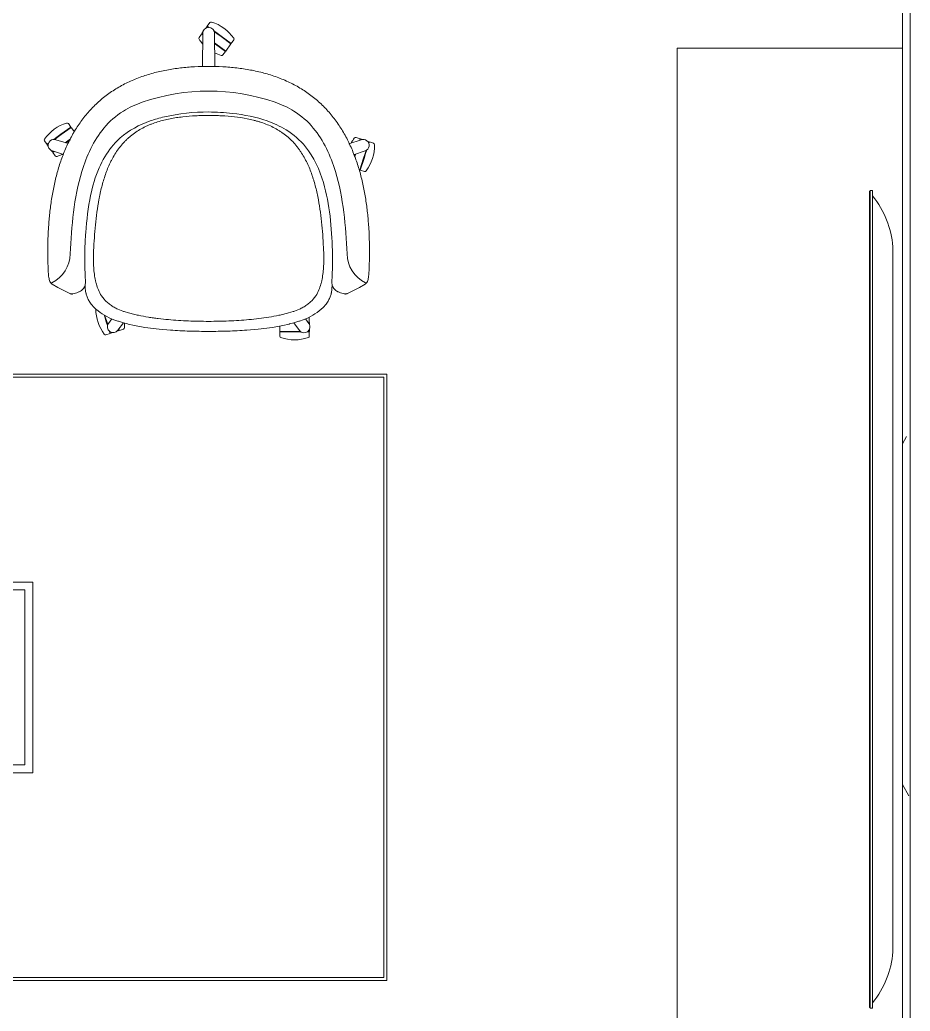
# Model space of a CAD drawing. Header units: inches. Extents: x 46946 to 48441, y 40324 to 42003.
# Drawn here: x 47754.3 to 47825.4, y 40388.6 to 40467.9 of the extents above; entities that cross this region are included whole.
import ezdxf

# ---------------------------------------------------------------- set-up
doc = ezdxf.new("R2010")
doc.units = ezdxf.units.IN
doc.header["$MEASUREMENT"] = 0
for name, color, linetype, lineweight in [('A-DETL-GENF', 92, 'Continuous', 9), ('A-WALL', 113, 'Continuous', 9), ('A-WALL-PATT', 111, 'Continuous', 13), ('I-FURN', 30, 'Continuous', 9), ('I-WALL', 2, 'Continuous', 9), ('Q-CASE', 31, 'Continuous', 9), ('Q-SPCQ', 91, 'Continuous', 9)]:
    doc.layers.add(name, color=color, linetype=linetype, lineweight=lineweight)

# ---------------------------------------------------------------- blocks, each defined once
blk = doc.blocks.new('A-Flat_Screen_TV - 75_ Screen-1145028-Level 06 - Furniture')
at = {"layer": 'Q-SPCQ'}
for p, q in [((-28.199, 1.813), (28.199, 1.813)), ((-32.699, 0.188), (32.699, 0.188)), ((-32.699, 0.188), (-32.699, 0)), ((32.699, 0), (-32.699, 0)), ((-32.637, 0), (-32.637, -0.062)), ((32.637, -0.062), (32.637, 0)), ((32.699, 0), (32.699, 0.188)), ((32.637, -0.062), (-32.637, -0.062))]:
    blk.add_line(p, q, dxfattribs=at)
for centre, start, end in [((-27.6, -5.576), 94.6372, 128.96562), ((27.6, -5.576), 51.03438, 85.3628)]:
    blk.add_arc(centre, 7.413, start, end, dxfattribs=at)
blk = doc.blocks.new('Knoll_Datesweiser_Tables_Conference_Highline_Rectangular - Knoll_Datesweiser_Tables_Conference_Highline_Rectangular-1196913-Level 06 - Furniture')
at = {"layer": 'I-FURN'}
for p, q in [((48.25, 24.25), (-48.25, 24.25)), ((-48, 24), (48, 24)), ((48, 24), (48, -24)), ((48.25, -24.25), (48.25, 24.25)), ((19.937, 7.625), (14.063, 7.625)), ((19.937, 7.625), (14.063, 7.625)), ((19.937, -7.625), (19.937, 7.625)), ((19.937, -7.625), (19.937, 7.625)), ((14.688, 7), (19.312, 7)), ((19.312, 7), (14.688, 7)), ((19.312, 7), (19.312, -7)), ((19.312, -7), (19.312, 7)), ((19.312, -7), (14.688, -7)), ((14.688, -7), (19.312, -7)), ((14.063, -7.625), (19.937, -7.625)), ((14.063, -7.625), (19.937, -7.625)), ((-48.25, -24.25), (48.25, -24.25)), ((48, -24), (-48, -24))]:
    blk.add_line(p, q, dxfattribs=at)
blk = doc.blocks.new('C-Countertop - Default 2-V141-Level 06 - Furniture')
at = {"layer": 'Q-CASE'}
for p, q in [((38.388, 0), (-47.262, 0)), ((-47.262, 0), (-47.262, -18)), ((38.388, -18), (38.388, 0))]:
    blk.add_line(p, q, dxfattribs=at)
blk = doc.blocks.new('Zones Club Chair- 5 Star Base_ZNSF-R2013 - Five Star Base-V134-Level 06 - Furniture')
at = {"layer": 'A-DETL-GENF'}
for p, q in [((-9.21, -6.33), (-9.196, -5.676)), ((-9.21, -6.33), (-9.21, -6.296)), ((9.21, -6.33), (9.21, -6.296)), ((-9.847, -8.157), (-9.875, -7.645)), ((-9.092, -7.835), (-9.096, -7.809)), ((9.092, -7.835), (9.096, -7.809)), ((9.875, -7.645), (9.847, -8.157)), ((-12.072, -8.582), (-12.518, -8.331)), ((-11.318, -8.979), (-12.072, -8.582)), ((-9.879, -8.408), (-9.847, -8.157)), ((-9.862, -8.685), (-9.878, -8.405)), ((-9.848, -8.823), (-9.862, -8.685)), ((9.847, -8.157), (9.881, -8.422)), ((9.862, -8.685), (9.848, -8.823)), ((9.878, -8.405), (9.862, -8.685)), ((12.072, -8.582), (11.318, -8.979)), ((12.518, -8.331), (12.072, -8.582)), ((-11.107, -9.075), (-11.318, -8.979)), ((-9.836, -8.903), (-9.848, -8.823)), ((-9.815, -9.011), (-9.836, -8.903)), ((-9.806, -9.051), (-9.815, -9.011)), ((-8.36, -9.536), (-8.57, -9.254)), ((8.57, -9.254), (8.36, -9.536)), ((9.815, -9.011), (9.806, -9.051)), ((9.836, -8.903), (9.815, -9.011)), ((9.848, -8.823), (9.836, -8.903)), ((11.318, -8.979), (11.107, -9.075)), ((-9.55, -9.692), (-9.589, -9.623)), ((-9.386, -9.938), (-9.547, -9.697)), ((-9.161, -10.195), (-9.386, -9.938)), ((-9.009, -10.34), (-9.161, -10.195)), ((9.161, -10.195), (9.009, -10.34)), ((9.386, -9.938), (9.161, -10.195)), ((9.547, -9.697), (9.386, -9.938)), ((9.589, -9.623), (9.55, -9.692)), ((-6.857, -10.485), (-7.255, -10.326)), ((-6.8, -10.505), (-6.857, -10.485)), ((-6.8, -10.505), (-6.76, -10.518)), ((-6.395, -10.629), (-6.76, -10.518)), ((6.76, -10.518), (6.395, -10.629)), ((6.76, -10.518), (6.8, -10.505)), ((6.8, -10.505), (6.857, -10.485)), ((7.255, -10.326), (6.857, -10.485)), ((-7.259, -11.283), (-7.571, -11.169)), ((-7.217, -11.297), (-7.259, -11.283)), ((-6.814, -11.421), (-7.217, -11.297)), ((-6.475, -11.511), (-6.814, -11.421)), ((-6.442, -11.52), (-6.475, -11.511)), ((-6.302, -11.555), (-6.442, -11.52)), ((-6.074, -11.609), (-6.302, -11.555)), ((-5.109, -11.786), (-6.074, -11.609)), ((-3.948, -11.928), (-5.109, -11.786)), ((5.109, -11.786), (3.948, -11.928)), ((6.074, -11.609), (5.109, -11.786)), ((6.302, -11.555), (6.074, -11.609)), ((6.442, -11.52), (6.302, -11.555)), ((6.475, -11.511), (6.442, -11.52)), ((6.814, -11.421), (6.475, -11.511)), ((7.217, -11.297), (6.814, -11.421)), ((7.259, -11.283), (7.217, -11.297)), ((7.571, -11.169), (7.259, -11.283)), ((-3.054, -12.003), (-3.948, -11.928)), ((3.948, -11.928), (3.054, -12.003))]:
    blk.add_line(p, q, dxfattribs=at)
for centre, radius, start, end in [((0, -9.185), 16.297, 70.99575, 109.00425), ((-13.669, -5.866), 2.603, 295.78754, 359.20399), ((13.669, -5.866), 2.603, 180.79601, 244.21246), ((-12.582, -8.116), 0.105, 224.21246, 295.78754), ((12.582, -8.116), 0.105, 244.21246, 315.78754)]:
    blk.add_arc(centre, radius, start, end, dxfattribs=at)
for points, knots in [([(-12.852, -4.997), (-12.846, -4.623), (-12.817, -3.879), (-12.74, -2.958), (-12.656, -2.226), (-12.583, -1.679), (-12.496, -1.136), (-12.393, -0.599), (-12.275, -0.066), (-12.144, 0.463), (-11.997, 0.985), (-11.83, 1.497), (-11.645, 2.002), (-11.444, 2.5), (-11.223, 2.987), (-10.982, 3.459), (-10.719, 3.919), (-10.436, 4.367), (-10.133, 4.801), (-9.808, 5.214), (-9.462, 5.609), (-9.093, 5.988), (-8.705, 6.347), (-8.299, 6.683), (-7.872, 6.997), (-7.424, 7.289), (-6.959, 7.559), (-6.483, 7.806), (-5.991, 8.028), (-5.482, 8.226), (-4.961, 8.402), (-4.434, 8.558), (-3.9, 8.691), (-3.354, 8.802), (-2.802, 8.892), (-2.248, 8.966), (-1.693, 9.024), (-0.946, 9.076), (-0.38, 9.089), (0, 9.085)], [0, 0, 0, 0, 0.05, 0.1, 0.125, 0.15, 0.175, 0.2, 0.225, 0.25, 0.275, 0.3, 0.325, 0.35, 0.375, 0.4, 0.425, 0.45, 0.475, 0.5, 0.525, 0.55, 0.575, 0.6, 0.625, 0.65, 0.675, 0.7, 0.725, 0.75, 0.775, 0.8, 0.825, 0.85, 0.875, 0.9, 0.925, 0.95, 1, 1, 1, 1]), ([(0, 9.085), (0.378, 9.089), (0.943, 9.077), (1.688, 9.025), (2.242, 8.967), (2.796, 8.893), (3.348, 8.803), (3.894, 8.693), (4.428, 8.56), (4.954, 8.405), (5.475, 8.229), (5.984, 8.031), (6.475, 7.809), (6.952, 7.563), (7.416, 7.294), (7.864, 7.002), (8.291, 6.689), (8.697, 6.353), (9.086, 5.995), (9.455, 5.616), (9.802, 5.221), (10.127, 4.808), (10.432, 4.373), (10.716, 3.924), (10.979, 3.464), (11.221, 2.992), (11.442, 2.505), (11.643, 2.007), (11.828, 1.503), (11.995, 0.99), (12.143, 0.467), (12.274, -0.063), (12.392, -0.596), (12.496, -1.134), (12.611, -1.858), (12.724, -2.773), (12.817, -3.878), (12.846, -4.622), (12.852, -4.997)], [0, 0, 0, 0, 0.05, 0.075, 0.1, 0.125, 0.15, 0.175, 0.2, 0.225, 0.25, 0.275, 0.3, 0.325, 0.35, 0.375, 0.4, 0.425, 0.45, 0.475, 0.5, 0.525, 0.55, 0.575, 0.6, 0.625, 0.65, 0.675, 0.7, 0.725, 0.75, 0.775, 0.8, 0.825, 0.85, 0.9, 0.95, 1, 1, 1, 1]), ([(-8.37, 4.16), (-7.937, 4.691), (-7.405, 5.153), (-6.347, 5.806), (-5.833, 6.04), (-5.307, 6.224)], [0, 0, 0, 0, 2.060865, 2.060865, 3.734342, 3.734342, 3.734342, 3.734342]), ([(8.37, 4.16), (7.937, 4.691), (7.405, 5.153), (6.347, 5.806), (5.833, 6.04), (5.307, 6.224)], [0, 0, 0, 0, 2.060865, 2.060865, 3.734342, 3.734342, 3.734342, 3.734342]), ([(-9.196, -5.643), (-9.181, -5.3), (-9.162, -4.958), (-9.116, -4.274), (-9.089, -3.932), (-9.022, -3.251), (-8.982, -2.91), (-8.889, -2.232), (-8.835, -1.893), (-8.755, -1.471), (-8.739, -1.387), (-8.705, -1.218), (-8.652, -0.966), (-8.592, -0.716), (-8.465, -0.219), (-8.369, 0.108), (-8.144, 0.753), (-8.016, 1.07), (-7.83, 1.458), (-7.791, 1.536), (-7.711, 1.689), (-7.67, 1.765), (-7.543, 1.99), (-7.453, 2.136), (-7.262, 2.42), (-7.161, 2.558), (-6.946, 2.825), (-6.833, 2.954), (-6.683, 3.11), (-6.653, 3.141), (-6.592, 3.202), (-6.56, 3.232), (-6.466, 3.321), (-6.402, 3.379), (-6.206, 3.548), (-6.071, 3.653), (-5.652, 3.951), (-5.356, 4.123), (-5.005, 4.291), (-4.966, 4.31), (-4.887, 4.346), (-4.847, 4.363), (-4.728, 4.415), (-4.648, 4.447), (-4.407, 4.541), (-4.245, 4.598), (-3.755, 4.752), (-3.422, 4.834), (-2.918, 4.933), (-2.749, 4.963), (-2.493, 5.001), (-2.408, 5.013), (-2.237, 5.036), (-2.151, 5.046), (-1.722, 5.095), (-1.379, 5.121), (-0.862, 5.146), (-0.69, 5.152), (-0.431, 5.158), (-0.345, 5.159), (-0.216, 5.16), (-0.173, 5.161), (-0.086, 5.161), (-0.043, 5.162), (0, 5.162)], [0, 0, 0, 0, 0.0261989, 0.0261989, 0.0523978, 0.0523978, 0.0785967, 0.0785967, 0.1047956, 0.1047956, 0.1113453, 0.1113453, 0.117895, 0.1309944, 0.1309944, 0.1571933, 0.1571933, 0.1833922, 0.1833922, 0.1899419, 0.1899419, 0.1964917, 0.1964917, 0.2095911, 0.2095911, 0.2226906, 0.2226906, 0.23579, 0.23579, 0.2390649, 0.2390649, 0.2423397, 0.2423397, 0.2488894, 0.2488894, 0.2619889, 0.2619889, 0.2881878, 0.2881878, 0.2914626, 0.2914626, 0.2947375, 0.2947375, 0.3012872, 0.3012872, 0.3143867, 0.3143867, 0.3405856, 0.3405856, 0.353685, 0.353685, 0.3602347, 0.3602347, 0.3667844, 0.3667844, 0.3929833, 0.3929833, 0.4060828, 0.4060828, 0.4126325, 0.4126325, 0.4159074, 0.4159074, 0.4191822, 0.4191822, 0.4191822, 0.4191822]), ([(0, 5.441), (-1.188, 5.44), (-2.385, 5.323), (-3.926, 4.963), (-4.308, 4.854), (-4.682, 4.724)], [0, 0, 0, 0, 3.563, 3.563, 4.752491, 4.752491, 4.752491, 4.752491]), ([(4.682, 4.724), (3.789, 5.036), (2.849, 5.223), (1.276, 5.404), (0.637, 5.441), (0, 5.441)], [0, 0, 0, 0, 2.842104, 2.842104, 4.753891, 4.753891, 4.753891, 4.753891]), ([(0, 5.162), (0.043, 5.162), (0.086, 5.161), (0.173, 5.161), (0.216, 5.16), (0.345, 5.159), (0.432, 5.158), (0.69, 5.152), (0.863, 5.146), (1.378, 5.121), (1.721, 5.095), (2.404, 5.018), (2.744, 4.968), (3.252, 4.867), (3.421, 4.83), (3.673, 4.767), (3.757, 4.744), (3.924, 4.697), (4.007, 4.672), (4.419, 4.543), (4.74, 4.419), (5.206, 4.195), (5.358, 4.114), (5.545, 4.004), (5.583, 3.982), (5.657, 3.936), (5.693, 3.913), (5.803, 3.842), (5.874, 3.793), (6.225, 3.542), (6.484, 3.318), (6.839, 2.948), (6.952, 2.818), (7.113, 2.616), (7.166, 2.548), (7.269, 2.407), (7.318, 2.336), (7.462, 2.121), (7.552, 1.974), (7.72, 1.676), (7.799, 1.523), (8.02, 1.06), (8.148, 0.742), (8.289, 0.335), (8.317, 0.253), (8.369, 0.088), (8.395, 0.006), (8.468, -0.241), (8.513, -0.407), (8.64, -0.905), (8.712, -1.238), (8.837, -1.908), (8.891, -2.245), (8.983, -2.92), (9.022, -3.258), (9.089, -3.937), (9.117, -4.277), (9.163, -4.959), (9.181, -5.301), (9.196, -5.643)], [0, 0, 0, 0, 0.0032734, 0.0032734, 0.0065467, 0.0065467, 0.0130935, 0.0130935, 0.0261869, 0.0261869, 0.0523739, 0.0523739, 0.0785608, 0.0785608, 0.0916543, 0.0916543, 0.098201, 0.098201, 0.1047477, 0.1047477, 0.1309347, 0.1309347, 0.1440282, 0.1440282, 0.1473015, 0.1473015, 0.1505749, 0.1505749, 0.1571216, 0.1571216, 0.1833086, 0.1833086, 0.196402, 0.196402, 0.2029488, 0.2029488, 0.2094955, 0.2094955, 0.222589, 0.222589, 0.2356824, 0.2356824, 0.2618694, 0.2618694, 0.2684161, 0.2684161, 0.2749628, 0.2749628, 0.2880563, 0.2880563, 0.3142432, 0.3142432, 0.3404302, 0.3404302, 0.3666171, 0.3666171, 0.3928041, 0.3928041, 0.418991, 0.418991, 0.418991, 0.418991]), ([(-11.066, -5.902), (-10.967, -3.685), (-10.78, -1.436), (-9.764, 1.93), (-9.198, 3.158), (-8.37, 4.16)], [0, 0, 0, 0, 5.483686, 5.483686, 8.701218, 8.701218, 8.701218, 8.701218]), ([(-4.682, 4.724), (-5.544, 4.422), (-6.382, 3.975), (-7.309, 3.153), (-7.537, 2.914), (-7.745, 2.66)], [0, 0, 0, 0, 2.741948, 2.741948, 3.728457, 3.728457, 3.728457, 3.728457]), ([(7.745, 2.66), (7.312, 3.191), (6.78, 3.653), (5.722, 4.306), (5.208, 4.54), (4.682, 4.724)], [0, 0, 0, 0, 2.060865, 2.060865, 3.734342, 3.734342, 3.734342, 3.734342]), ([(11.066, -5.902), (10.967, -3.685), (10.78, -1.436), (9.764, 1.93), (9.198, 3.158), (8.37, 4.16)], [0, 0, 0, 0, 5.483686, 5.483686, 8.701218, 8.701218, 8.701218, 8.701218]), ([(-7.745, 2.66), (-8.159, 2.151), (-8.493, 1.573), (-9.061, 0.268), (-9.277, -0.477), (-9.64, -2.207), (-9.753, -3.206), (-9.86, -4.683), (-9.885, -5.161), (-9.903, -5.64)], [0, 0, 0, 0, 1.972355, 1.972355, 4.279747, 4.279747, 7.286269, 7.286269, 8.723965, 8.723965, 8.723965, 8.723965]), ([(9.903, -5.64), (9.835, -3.814), (9.695, -1.961), (8.879, 0.816), (8.42, 1.83), (7.745, 2.66)], [0, 0, 0, 0, 5.483686, 5.483686, 8.701218, 8.701218, 8.701218, 8.701218]), ([(-12.518, -8.331), (-12.529, -8.325), (-12.545, -8.315), (-12.566, -8.298), (-12.582, -8.283), (-12.597, -8.268), (-12.613, -8.251), (-12.626, -8.236), (-12.636, -8.222), (-12.645, -8.208), (-12.657, -8.189), (-12.672, -8.164), (-12.685, -8.137), (-12.711, -8.078), (-12.747, -7.97), (-12.782, -7.786), (-12.806, -7.58), (-12.822, -7.369), (-12.833, -7.154), (-12.84, -6.937), (-12.846, -6.72), (-12.852, -6.505), (-12.858, -6.217), (-12.863, -5.714), (-12.859, -5.283), (-12.852, -4.997)], [0, 0, 0, 0, 0.027778, 0.041667, 0.055556, 0.069444, 0.083333, 0.097222, 0.104167, 0.111111, 0.125, 0.138889, 0.152778, 0.166667, 0.222222, 0.277778, 0.333333, 0.388889, 0.444444, 0.5, 0.555556, 0.611111, 0.666667, 0.777778, 1, 1, 1, 1]), ([(12.852, -4.997), (12.859, -5.283), (12.863, -5.714), (12.857, -6.289), (12.847, -6.719), (12.837, -7.082), (12.822, -7.369), (12.806, -7.58), (12.782, -7.786), (12.747, -7.97), (12.711, -8.078), (12.685, -8.137), (12.672, -8.164), (12.657, -8.189), (12.643, -8.212), (12.628, -8.232), (12.613, -8.251), (12.597, -8.268), (12.582, -8.283), (12.566, -8.298), (12.545, -8.315), (12.529, -8.325), (12.518, -8.331)], [0, 0, 0, 0, 0.222222, 0.333333, 0.444444, 0.555556, 0.611111, 0.666667, 0.722222, 0.777778, 0.833333, 0.847222, 0.861111, 0.875, 0.888889, 0.902778, 0.916667, 0.930556, 0.944444, 0.958333, 0.972222, 1, 1, 1, 1]), ([(-9.096, -7.809), (-9.127, -7.63), (-9.151, -7.451), (-9.185, -7.091), (-9.196, -6.91), (-9.209, -6.548), (-9.211, -6.367), (-9.208, -6.005), (-9.203, -5.824), (-9.196, -5.643)], [0, 0, 0, 0, 0.01383696, 0.01383696, 0.02767392, 0.02767392, 0.04151087, 0.04151087, 0.05534783, 0.05534783, 0.05534783, 0.05534783]), ([(9.196, -5.643), (9.203, -5.824), (9.208, -6.005), (9.211, -6.367), (9.209, -6.548), (9.196, -6.91), (9.185, -7.09), (9.151, -7.451), (9.127, -7.63), (9.096, -7.809)], [0, 0, 0, 0, 0.01384697, 0.01384697, 0.02769395, 0.02769395, 0.04154092, 0.04154092, 0.05538789, 0.05538789, 0.05538789, 0.05538789]), ([(-8.814, -8.793), (-8.88, -8.64), (-8.935, -8.483), (-9.003, -8.242), (-9.023, -8.161), (-9.051, -8.039), (-9.06, -7.998), (-9.076, -7.917), (-9.084, -7.876), (-9.092, -7.835)], [0, 0, 0, 0, 0.01274061, 0.01274061, 0.01911091, 0.01911091, 0.02229606, 0.02229606, 0.02548121, 0.02548121, 0.02548121, 0.02548121]), ([(9.092, -7.835), (9.084, -7.876), (9.076, -7.917), (9.06, -7.998), (9.051, -8.039), (9.023, -8.161), (9.003, -8.242), (8.935, -8.483), (8.88, -8.64), (8.814, -8.793)], [0, 0, 0, 0, 0.00318701, 0.00318701, 0.00637402, 0.00637402, 0.01274804, 0.01274804, 0.02549609, 0.02549609, 0.02549609, 0.02549609]), ([(-9.878, -8.405), (-9.889, -8.446), (-9.909, -8.504), (-9.94, -8.564), (-9.959, -8.597), (-9.979, -8.628), (-10.005, -8.664), (-10.048, -8.717), (-10.083, -8.752), (-10.106, -8.773)], [0, 0, 0, 0, 0.25, 0.375, 0.4375, 0.5, 0.625, 0.75, 1, 1, 1, 1]), ([(10.106, -8.773), (10.083, -8.752), (10.048, -8.717), (10.01, -8.67), (9.989, -8.642), (9.974, -8.62), (9.959, -8.597), (9.94, -8.564), (9.909, -8.504), (9.889, -8.446), (9.878, -8.405)], [0, 0, 0, 0, 0.25, 0.375, 0.4375, 0.5, 0.5625, 0.625, 0.75, 1, 1, 1, 1]), ([(-10.865, -9.108), (-10.883, -9.112), (-10.909, -9.116), (-10.939, -9.116), (-10.955, -9.115), (-10.97, -9.114), (-10.986, -9.112), (-11.001, -9.109), (-11.013, -9.106), (-11.024, -9.103), (-11.039, -9.099), (-11.056, -9.094), (-11.079, -9.086), (-11.096, -9.08), (-11.107, -9.075)], [0, 0, 0, 0, 0.2, 0.3, 0.35, 0.4, 0.475, 0.55, 0.5875, 0.625, 0.7, 0.775, 0.85, 1, 1, 1, 1]), ([(-10.106, -8.773), (-10.151, -8.813), (-10.226, -8.868), (-10.342, -8.931), (-10.468, -8.988), (-10.64, -9.051), (-10.788, -9.091), (-10.865, -9.108)], [0, 0, 0, 0, 0.25, 0.375, 0.5, 0.75, 1, 1, 1, 1]), ([(10.865, -9.108), (10.788, -9.091), (10.64, -9.051), (10.468, -8.988), (10.342, -8.931), (10.226, -8.868), (10.151, -8.813), (10.106, -8.773)], [0, 0, 0, 0, 0.25, 0.5, 0.625, 0.75, 1, 1, 1, 1]), ([(11.107, -9.075), (11.092, -9.081), (11.07, -9.09), (11.043, -9.098), (11.027, -9.103), (11.016, -9.106), (11.004, -9.108), (10.992, -9.111), (10.98, -9.113), (10.968, -9.114), (10.955, -9.115), (10.939, -9.116), (10.909, -9.116), (10.883, -9.112), (10.865, -9.108)], [0, 0, 0, 0, 0.2, 0.3, 0.35, 0.4, 0.45, 0.5, 0.55, 0.6, 0.65, 0.7, 0.8, 1, 1, 1, 1]), ([(-7.255, -10.326), (-7.359, -10.278), (-7.461, -10.227), (-7.66, -10.115), (-7.757, -10.055), (-7.897, -9.957), (-7.943, -9.923), (-8.033, -9.853), (-8.077, -9.817), (-8.163, -9.741), (-8.204, -9.702), (-8.264, -9.641), (-8.284, -9.621), (-8.322, -9.579), (-8.341, -9.557), (-8.36, -9.536)], [0, 0, 0, 0, 0.00870345, 0.00870345, 0.0174069, 0.0174069, 0.02175863, 0.02175863, 0.02611035, 0.02611035, 0.03046208, 0.03046208, 0.03263794, 0.03263794, 0.0348138, 0.0348138, 0.0348138, 0.0348138]), ([(8.36, -9.536), (8.341, -9.557), (8.322, -9.579), (8.284, -9.621), (8.264, -9.641), (8.204, -9.702), (8.163, -9.741), (8.077, -9.816), (8.033, -9.853), (7.943, -9.923), (7.897, -9.957), (7.804, -10.022), (7.756, -10.053), (7.659, -10.114), (7.61, -10.143), (7.461, -10.227), (7.359, -10.278), (7.255, -10.326)], [0, 0, 0, 0, 0.00217159, 0.00217159, 0.00434318, 0.00434318, 0.00868636, 0.00868636, 0.01302953, 0.01302953, 0.01737271, 0.01737271, 0.02171589, 0.02171589, 0.02605907, 0.02605907, 0.03474542, 0.03474542, 0.03474542, 0.03474542]), ([(0, -11.302), (-0.538, -11.302), (-1.075, -11.292), (-1.881, -11.259), (-2.149, -11.245), (-2.685, -11.211), (-2.953, -11.19), (-3.488, -11.141), (-3.756, -11.113), (-4.156, -11.064), (-4.289, -11.046), (-4.555, -11.009), (-4.688, -10.988), (-5.085, -10.924), (-5.349, -10.875), (-5.743, -10.792), (-5.874, -10.762), (-6.07, -10.715), (-6.135, -10.698), (-6.265, -10.664), (-6.33, -10.647), (-6.395, -10.629)], [0, 0, 0, 0, 0.0409523, 0.0409523, 0.0614285, 0.0614285, 0.0819046, 0.0819046, 0.1023808, 0.1023808, 0.1126189, 0.1126189, 0.122857, 0.122857, 0.1433331, 0.1433331, 0.1535712, 0.1535712, 0.1586903, 0.1586903, 0.1638093, 0.1638093, 0.1638093, 0.1638093]), ([(6.395, -10.629), (6.33, -10.647), (6.265, -10.664), (6.135, -10.698), (6.07, -10.715), (5.874, -10.762), (5.743, -10.792), (5.349, -10.875), (5.085, -10.924), (4.555, -11.01), (4.289, -11.048), (3.755, -11.113), (3.488, -11.141), (2.953, -11.19), (2.685, -11.211), (2.149, -11.245), (1.88, -11.259), (1.075, -11.292), (0.538, -11.302), (0, -11.302)], [0, 0, 0, 0, 0.0051131, 0.0051131, 0.0102262, 0.0102262, 0.0204523, 0.0204523, 0.0409046, 0.0409046, 0.0613569, 0.0613569, 0.0818092, 0.0818092, 0.1022615, 0.1022615, 0.1227138, 0.1227138, 0.1636184, 0.1636184, 0.1636184, 0.1636184])]:
    blk.add_open_spline(points, degree=3, knots=knots, dxfattribs=at)
for points in [[(-9.903, -5.64), (-9.915, -6.308), (-9.906, -6.977), (-9.875, -7.645)], [(9.875, -7.645), (9.906, -6.977), (9.915, -6.308), (9.903, -5.64)], [(-9.589, -9.623), (-9.638, -9.533), (-9.723, -9.347), (-9.782, -9.151), (-9.806, -9.051)], [(-8.57, -9.254), (-8.665, -9.108), (-8.746, -8.954), (-8.814, -8.793)], [(8.814, -8.793), (8.746, -8.954), (8.665, -9.108), (8.57, -9.254)], [(9.806, -9.051), (9.782, -9.151), (9.723, -9.347), (9.638, -9.533), (9.589, -9.623)], [(-7.571, -11.169), (-7.834, -11.073), (-8.338, -10.839), (-8.793, -10.52), (-9.009, -10.34)], [(9.009, -10.34), (8.793, -10.52), (8.338, -10.839), (7.834, -11.073), (7.571, -11.169)], [(0, -12.106), (-0.51, -12.107), (-1.528, -12.091), (-2.546, -12.038), (-3.054, -12.003)], [(3.054, -12.003), (2.546, -12.038), (1.528, -12.091), (0.51, -12.107), (0, -12.106)]]:
    blk.add_open_spline(points, degree=3, dxfattribs=at)
at = {"layer": 'I-FURN'}
for p, q in [((-0.13, 12.285), (-0.228, 12.15)), ((-0.013, 12.2), (-0.13, 12.285)), ((0.096, 12.591), (-0.105, 12.315)), ((-0.105, 12.315), (0.054, 12.199)), ((0.421, 11.933), (0.688, 11.739)), ((-0.568, 11.678), (-0.769, 11.401)), ((-0.465, 11.603), (-0.568, 11.678)), ((-0.451, 11.843), (-0.547, 11.712)), ((-0.547, 11.712), (-0.465, 11.652)), ((-0.464, 11.745), (-0.485, 9.059)), ((0.665, 11.707), (0.437, 11.872)), ((0.491, 9.059), (0.471, 11.745)), ((0.688, 11.739), (0.665, 11.707)), ((0.99, 11.471), (0.666, 11.707)), ((0.688, 11.739), (1.013, 11.503)), ((0.99, 11.47), (1.014, 11.502)), ((1.786, 10.892), (0.99, 11.47)), ((1.014, 11.502), (1.807, 10.926)), ((1.807, 10.926), (2.008, 11.203)), ((0.574, 10.897), (0.477, 10.968)), ((0.551, 10.865), (0.477, 10.919)), ((0.551, 10.865), (0.574, 10.897)), ((1.344, 10.289), (0.551, 10.865)), ((0.574, 10.897), (1.37, 10.319)), ((1.37, 10.319), (1.786, 10.892)), ((1.143, 10.012), (1.344, 10.289)), ((-11.806, 3.661), (-11.013, 4.238)), ((-10.987, 4.208), (-11.783, 3.63)), ((-11.013, 4.238), (-11.214, 4.514)), ((-10.721, 3.842), (-10.987, 4.208)), ((-12.371, 3.251), (-12.131, 3.425)), ((-12.108, 3.393), (-12.307, 3.248)), ((-11.215, 2.911), (-12.208, 3.225)), ((-12.131, 3.425), (-11.806, 3.661)), ((-12.131, 3.425), (-12.108, 3.393)), ((-11.783, 3.629), (-12.107, 3.394)), ((-11.783, 3.63), (-11.806, 3.661)), ((-11.366, 3.056), (-11.053, 3.283)), ((-11.084, 3.212), (-11.343, 3.024)), ((12.186, 3.211), (11.217, 2.904)), ((12.11, 3.291), (11.785, 3.397)), ((12.072, 3.175), (12.11, 3.291)), ((12.149, 3.282), (12.119, 3.189)), ((12.31, 3.23), (12.149, 3.282)), ((-13.125, 3.126), (-12.924, 2.849)), ((-12.924, 2.849), (-12.804, 2.936)), ((-12.815, 2.88), (-12.903, 2.815)), ((-12.903, 2.815), (-12.82, 2.7)), ((-11.366, 3.056), (-11.46, 2.988)), ((-11.343, 3.024), (-11.413, 2.973)), ((-11.343, 3.024), (-11.366, 3.056)), ((12.656, 2.422), (12.556, 2.116)), ((12.823, 3.063), (12.706, 3.101)), ((12.793, 2.97), (12.823, 3.063)), ((12.859, 3.048), (12.815, 2.911)), ((13.184, 2.942), (12.859, 3.048)), ((-12.579, 2.369), (-12.487, 2.242)), ((-12.49, 2.333), (-11.594, 2.034)), ((-12.487, 2.242), (-12.402, 2.304)), ((-12.356, 2.289), (-12.461, 2.212)), ((-12.461, 2.212), (-12.26, 1.935)), ((11.597, 2.028), (12.516, 2.334)), ((11.656, 1.892), (11.683, 1.977)), ((11.721, 1.964), (11.679, 1.837)), ((11.683, 1.977), (11.712, 2.067)), ((11.683, 1.977), (11.721, 1.964)), ((11.721, 1.965), (11.759, 2.082)), ((12.091, 0.81), (12.395, 1.745)), ((12.432, 1.733), (12.129, 0.801)), ((12.395, 1.746), (12.519, 2.127)), ((12.395, 1.745), (12.432, 1.733)), ((12.556, 2.116), (12.432, 1.733)), ((12.519, 2.128), (12.599, 2.374)), ((12.556, 2.116), (12.519, 2.128)), ((12.003, 0.838), (12.091, 0.81)), ((12.129, 0.801), (12.454, 0.695)), ((-8.31, -10.953), (-8.362, -10.792)), ((-8.31, -10.825), (-8.272, -10.941)), ((-8.272, -10.941), (-8.31, -10.953)), ((-8.186, -11.336), (-8.31, -10.954)), ((-8.272, -10.941), (-8.148, -11.323)), ((-7.744, -11.089), (-8.016, -11.468)), ((8.016, -11.481), (7.738, -11.092)), ((8.052, -11.357), (8.052, -11.015)), ((-8.186, -11.336), (-8.148, -11.324)), ((-8.088, -11.637), (-8.186, -11.336)), ((-8.148, -11.324), (-8.069, -11.567)), ((-7.255, -12.012), (-6.816, -11.419)), ((5.686, -11.68), (5.686, -12.106)), ((6.811, -11.422), (7.263, -12.036)), ((7.928, -11.357), (8.052, -11.357)), ((8.055, -11.397), (7.956, -11.397)), ((8.055, -11.585), (8.055, -11.397)), ((-8.208, -12.374), (-7.883, -12.268)), ((-7.883, -12.268), (-7.946, -12.074)), ((-7.892, -12.112), (-7.844, -12.259)), ((-7.844, -12.259), (-7.643, -12.193)), ((-7.366, -12.103), (-7.17, -12.04)), ((-7.17, -12.04), (-7.202, -11.941)), ((-7.174, -11.902), (-7.134, -12.025)), ((-7.134, -12.025), (-6.808, -11.919)), ((5.686, -12.106), (6.67, -12.106)), ((6.67, -12.145), (5.69, -12.145)), ((5.69, -12.145), (5.69, -12.487)), ((6.67, -12.106), (7.071, -12.106)), ((6.67, -12.106), (6.67, -12.145)), ((7.072, -12.145), (6.67, -12.145)), ((7.072, -12.145), (7.072, -12.106)), ((7.072, -12.106), (7.333, -12.106)), ((7.403, -12.145), (7.072, -12.145)), ((8.052, -12.145), (7.872, -12.145)), ((7.937, -12.106), (8.055, -12.106)), ((8.052, -12.487), (8.052, -12.145)), ((8.055, -12.106), (8.055, -11.946))]:
    blk.add_line(p, q, dxfattribs=at)
for centre, radius, start, end in [((0.004, 11.745), 0.468, 360, 180), ((0.198, 12.518), 0.125, 71.90443, 144), ((-0.801, 9.347), 3.45, 35.50064, 72.49774), ((-0.667, 11.327), 0.125, 144, 216.09318), ((2.045, 13.264), 3.459, 215.54904, 222.98281), ((1.906, 11.276), 0.125, 324, 36.09393), ((2.045, 13.264), 3.459, 243.02766, 252.45003), ((1.041, 10.086), 0.125, 251.9061, 324), ((-10.316, 1.27), 3.45, 107.50064, 144.49774), ((-11.315, 4.441), 0.125, 36, 108.09393), ((-13.023, 3.199), 0.125, 143.90443, 216), ((-12.37, 2.786), 0.468, 69.64889, 255.19198), ((14.427, 1.296), 3.459, 143.54904, 150.90097), ((11.746, 3.278), 0.125, 72, 144.09318), ((12.368, 2.779), 0.469, 288.42044, 112.78388), ((9.821, 2.793), 3.45, 323.50064, 0.49774), ((13.146, 2.823), 0.125, 359.90443, 72), ((-12.159, 2.009), 0.125, 216, 288.09318), ((-13.163, 5.187), 3.459, 287.54904, 295.06015), ((12.493, 0.814), 0.125, 252, 324.09393), ((-5.575, -10.276), 3.45, 180.95208, 216.49774), ((7.927, -11.015), 0.125, 360, 28.83727), ((-7.636, -11.74), 0.468, 144.42044, 324.42044), ((-6.847, -11.8), 0.125, 288, 0.09318), ((-10.18, -11.772), 3.459, 359.54904, 5.61386), ((7.635, -11.752), 0.468, 217.29579, 35.54508), ((-8.247, -12.254), 0.125, 215.90443, 288), ((5.815, -12.487), 0.125, 180, 252.09393), ((6.871, -9.334), 3.45, 251.50064, 288.49774), ((7.927, -12.487), 0.125, 287.90443, 0)]:
    blk.add_arc(centre, radius, start, end, dxfattribs=at)

msp = doc.modelspace()

# ---------------------------------------------------------------- hatches: boundary and pattern name
at = {"layer": 'A-WALL-PATT', "lineweight": 9}
h = msp.add_hatch(dxfattribs=at)
h.set_pattern_fill('FP_1', color=256, style=0, pattern_type=2)
h.set_pattern_definition([(0, (0, 0), (30.72, 7.68), [1.267, -21.773, 1.267, -21.773, -122.88]), (0, (0, 0), (30.72, 7.68), [-46.08, 1.267, -44.813, 1.267, -21.773, -53.76]), (0, (0, 0), (30.72, 7.68), [-115.2, 1.267, -14.093, 1.267, -37.133]), (120, (11.52, 3.84), (-22.0110751, 22.7643004), [1.267, -21.773, 1.267, -21.773, -122.88]), (120, (11.52, 3.84), (-22.0110751, 22.7643004), [-46.08, 1.267, -44.813, 1.267, -21.773, -53.76]), (120, (11.52, 3.84), (-22.0110751, 22.7643004), [-115.2, 1.267, -14.093, 1.267, -37.133]), (240, (15.36, 19.2), (-8.7089249, -30.4443004), [1.267, -21.773, 1.267, -21.773, -122.88]), (240, (15.36, 19.2), (-8.7089249, -30.4443004), [-46.08, 1.267, -44.813, 1.267, -21.773, -53.76]), (240, (15.36, 19.2), (-8.7089249, -30.4443004), [-115.2, 1.267, -14.093, 1.267, -37.133])])
h.paths.add_polyline_path([(47824.822, 40359.891), (47824.915, 40359.891), (47825.447, 40360.008), (47825.447, 40493.876), (47824.822, 40493.876), (47824.822, 40360.393)])

# ---------------------------------------------------------------- linework, layer by layer
at = {"layer": 'A-WALL', "lineweight": 13}
msp.add_line((47825.447, 40359.891), (47825.447, 40494.501), dxfattribs=at)
at = {"layer": 'I-WALL', "lineweight": 13}
msp.add_line((47824.822, 40493.876), (47824.822, 40359.891), dxfattribs=at)

# ---------------------------------------------------------------- block references
at = {"layer": 'I-FURN'}
for name, p in [('Zones Club Chair- 5 Star Base_ZNSF-R2013 - Five Star Base-V134-Level 06 - Furniture', (47769.349, 40455.09)), ('Knoll_Datesweiser_Tables_Conference_Highline_Rectangular - Knoll_Datesweiser_Tables_Conference_Highline_Rectangular-1196913-Level 06 - Furniture', (47735.349, 40415.313))]:
    msp.add_blockref(name, p, dxfattribs=at)
at = {"layer": 'Q-CASE', "rotation": 90.00000000000487}
msp.add_blockref('C-Countertop - Default 2-V141-Level 06 - Furniture', (47806.822, 40427.246), dxfattribs=at)
at = {"layer": 'Q-SPCQ', "rotation": 269.9999999999741}
msp.add_blockref('A-Flat_Screen_TV - 75_ Screen-1145028-Level 06 - Furniture', (47822.259, 40421.554), dxfattribs=at)

doc.saveas('drawing.dxf')
